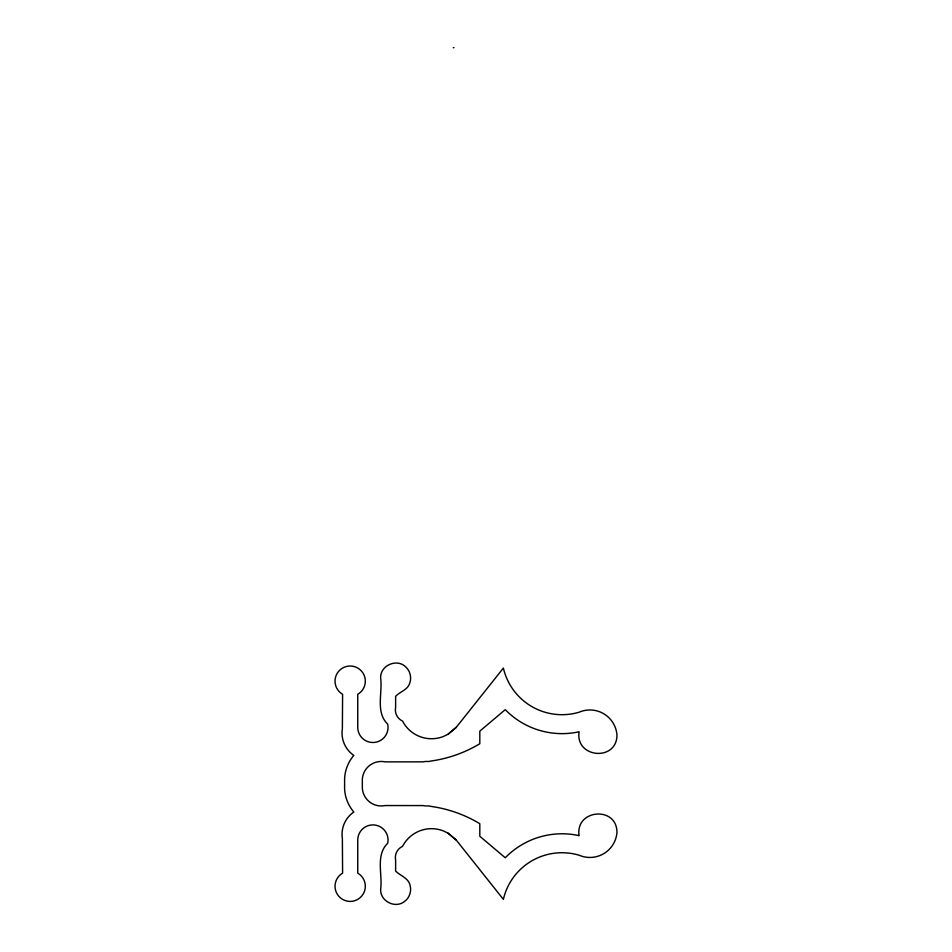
<?xml version="1.0" encoding="UTF-8"?>
<svg xmlns="http://www.w3.org/2000/svg" width="952" height="952" viewBox="0 0 952 952"><rect width="100%" height="100%" fill="white"/><g stroke="black" fill="none" stroke-linecap="round" stroke-linejoin="round"><path stroke-width="1.43" d="M456.234 727.364L503.37 668.066A60.178 60.178 0 0 0 579.09 712.215A27.144 27.144 0 0 1 616.967 734.944C617.063 761.767 574.996 758.197 579.09 731.755L578.221 731.957A79.123 79.123 0 0 1 505.262 709.645L479.808 731.148L479.808 743.726A128.782 128.782 0 0 1 431.958 760.874L428.424 761.517A18.933 18.933 0 0 0 423.057 761.85L385.179 761.874A18.933 18.933 0 0 0 362.331 781.39L362.331 786.031A18.933 18.933 0 0 0 385.179 805.547L423.057 805.571A18.933 18.933 0 0 0 428.424 805.904L431.958 806.546A128.782 128.782 0 0 1 479.808 823.694L479.808 836.261L505.262 857.776A79.123 79.123 0 0 1 578.221 835.463L579.09 835.666C574.996 809.224 617.063 805.654 616.967 832.476A27.144 27.144 0 0 1 579.09 855.205A60.178 60.178 0 0 0 503.37 899.354L456.234 840.057L448.047 833.167L443.37 830.918A32.57 32.57 0 0 0 402.553 846.352A12.281 12.281 0 0 0 395.627 860.096L395.627 871.116C400.59 875.995 409.193 878.232 410.288 886.3C411.538 891.953 409.158 898.176 404.445 901.532C395.258 908.898 380.086 901.175 380.645 889.418C382.716 874.329 375.29 855.265 387.726 843.198A15.149 15.149 0 0 0 374.493 824.979A15.149 15.149 0 0 0 357.75 840.057L357.75 873.139A15.149 15.149 0 0 1 361.784 895.999A15.149 15.149 0 0 1 338.567 895.999A15.149 15.149 0 0 1 342.601 873.139L342.375 838.629A27.084 27.084 0 0 1 353.168 812.472L353.823 812.02L352.871 810.878A38.437 38.437 0 0 1 344.6 788.613L344.6 778.807A38.437 38.437 0 0 1 352.871 756.543L353.823 755.388L353.168 754.948A27.084 27.084 0 0 1 342.375 728.78L342.601 694.282A15.149 15.149 0 0 1 338.567 671.422A15.149 15.149 0 0 1 361.784 671.422A15.149 15.149 0 0 1 357.75 694.282L357.75 727.364A15.149 15.149 0 0 0 374.493 742.429A15.149 15.149 0 0 0 387.726 724.21C375.29 712.144 382.716 693.092 380.645 678.002C380.015 665.543 396.817 658.058 405.659 666.864C410.003 670.708 411.716 677.146 409.884 682.632C408.134 689.879 400.114 691.497 395.627 696.305L395.627 707.324A12.281 12.281 0 0 0 402.553 721.069A32.57 32.57 0 0 0 443.37 736.503L448.047 734.254L456.234 727.364L448.047 734.254M453.283 47.778L453.973 47.6M448.047 833.167L456.234 840.057"/></g></svg>
